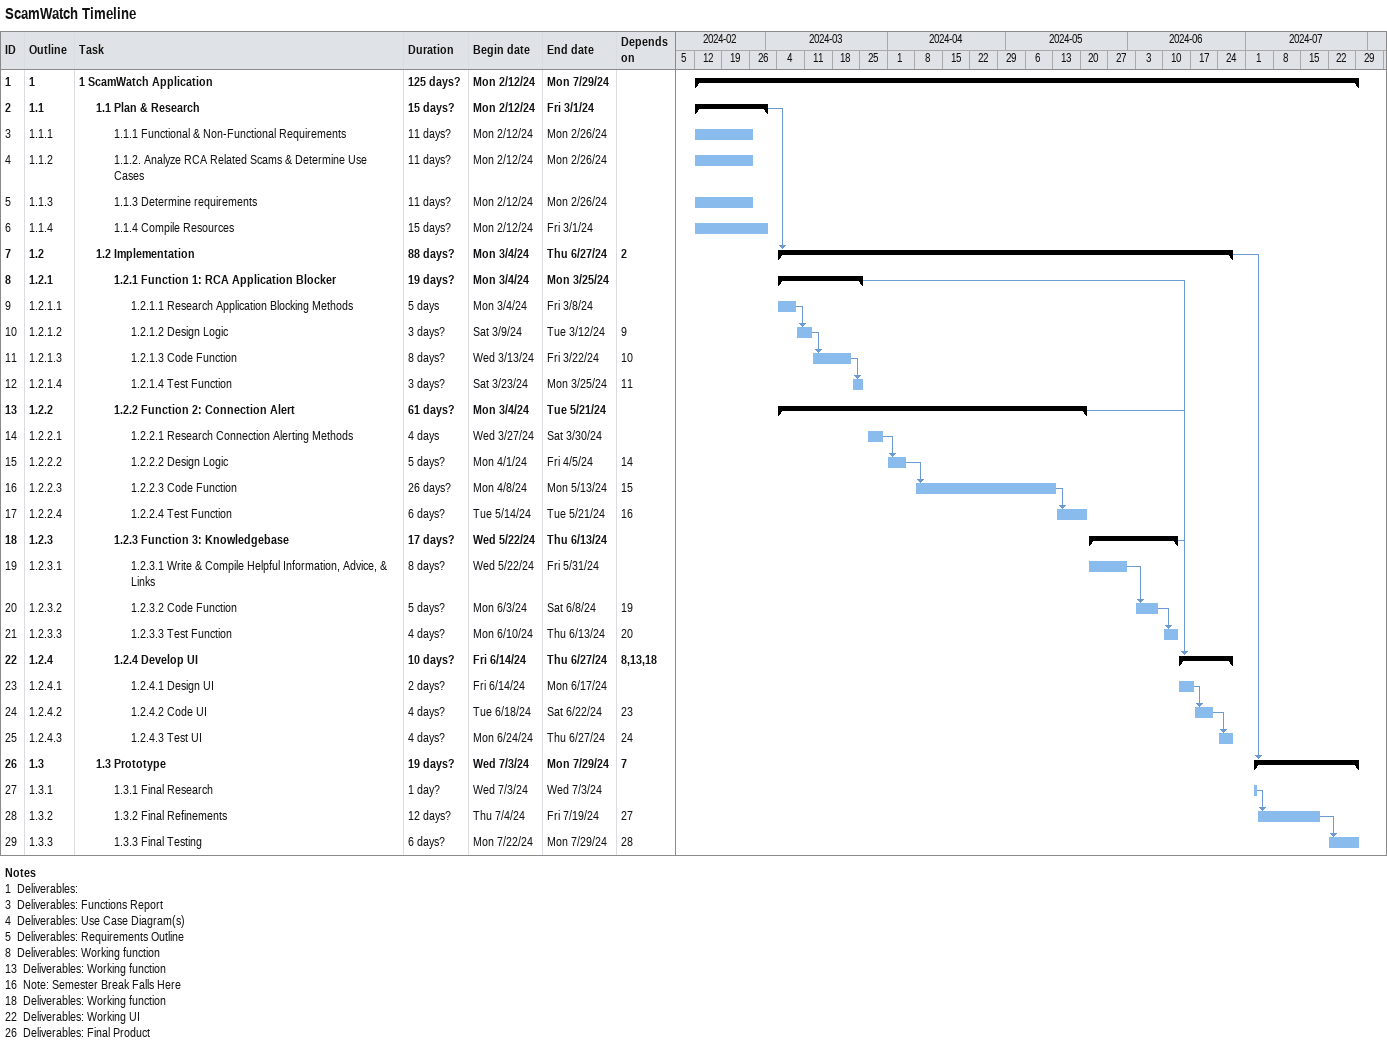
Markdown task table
ScamWatch Timeline

| ID | WBS | Task | Duration | Start | Finish | Predecessors |
|---|---|---|---|---|---|---|
| 1 | 1 | **1 ScamWatch Application** | 125d? | 2024-02-12 | 2024-07-29 |  |
| 2 | 1.1 | **1.1 Plan & Research** | 15d? | 2024-02-12 | 2024-03-01 |  |
| 3 | 1.1.1 | 1.1.1 Functional & Non-Functional Requirements | 11d? | 2024-02-12 | 2024-02-26 |  |
| 4 | 1.1.2 | 1.1.2. Analyze RCA Related Scams & Determine Use Cases | 11d? | 2024-02-12 | 2024-02-26 |  |
| 5 | 1.1.3 | 1.1.3 Determine requirements | 11d? | 2024-02-12 | 2024-02-26 |  |
| 6 | 1.1.4 | 1.1.4 Compile Resources | 15d? | 2024-02-12 | 2024-03-01 |  |
| 7 | 1.2 | **1.2 Implementation** | 88d? | 2024-03-04 | 2024-06-27 | 2 |
| 8 | 1.2.1 | **1.2.1 Function 1: RCA Application Blocker** | 19d? | 2024-03-04 | 2024-03-25 |  |
| 9 | 1.2.1.1 | 1.2.1.1 Research Application Blocking Methods | 5d | 2024-03-04 | 2024-03-08 |  |
| 10 | 1.2.1.2 | 1.2.1.2 Design Logic | 3d? | 2024-03-09 | 2024-03-12 | 9 |
| 11 | 1.2.1.3 | 1.2.1.3 Code Function | 8d? | 2024-03-13 | 2024-03-22 | 10 |
| 12 | 1.2.1.4 | 1.2.1.4 Test Function | 3d? | 2024-03-23 | 2024-03-25 | 11 |
| 13 | 1.2.2 | **1.2.2 Function 2: Connection Alert** | 61d? | 2024-03-04 | 2024-05-21 |  |
| 14 | 1.2.2.1 | 1.2.2.1 Research Connection Alerting Methods | 4d | 2024-03-27 | 2024-03-30 |  |
| 15 | 1.2.2.2 | 1.2.2.2 Design Logic | 5d? | 2024-04-01 | 2024-04-05 | 14 |
| 16 | 1.2.2.3 | 1.2.2.3 Code Function | 26d? | 2024-04-08 | 2024-05-13 | 15 |
| 17 | 1.2.2.4 | 1.2.2.4 Test Function | 6d? | 2024-05-14 | 2024-05-21 | 16 |
| 18 | 1.2.3 | **1.2.3 Function 3: Knowledgebase** | 17d? | 2024-05-22 | 2024-06-13 |  |
| 19 | 1.2.3.1 | 1.2.3.1 Write & Compile Helpful Information, Advice, & Links | 8d? | 2024-05-22 | 2024-05-31 |  |
| 20 | 1.2.3.2 | 1.2.3.2 Code Function | 5d? | 2024-06-03 | 2024-06-08 | 19 |
| 21 | 1.2.3.3 | 1.2.3.3 Test Function | 4d? | 2024-06-10 | 2024-06-13 | 20 |
| 22 | 1.2.4 | **1.2.4 Develop UI** | 10d? | 2024-06-14 | 2024-06-27 | 8, 13, 18 |
| 23 | 1.2.4.1 | 1.2.4.1 Design UI | 2d? | 2024-06-14 | 2024-06-17 |  |
| 24 | 1.2.4.2 | 1.2.4.2 Code UI | 4d? | 2024-06-18 | 2024-06-22 | 23 |
| 25 | 1.2.4.3 | 1.2.4.3 Test UI | 4d? | 2024-06-24 | 2024-06-27 | 24 |
| 26 | 1.3 | **1.3 Prototype** | 19d? | 2024-07-03 | 2024-07-29 | 7 |
| 27 | 1.3.1 | 1.3.1 Final Research | 1d? | 2024-07-03 | 2024-07-03 |  |
| 28 | 1.3.2 | 1.3.2 Final Refinements | 12d? | 2024-07-04 | 2024-07-19 | 27 |
| 29 | 1.3.3 | 1.3.3 Final Testing | 6d? | 2024-07-22 | 2024-07-29 | 28 |

Notes
- 1: Deliverables:
- 3: Deliverables: Functions Report
- 4: Deliverables: Use Case Diagram(s)
- 5: Deliverables: Requirements Outline
- 8: Deliverables: Working function
- 13: Deliverables: Working function
- 16: Note: Semester Break Falls Here
- 18: Deliverables: Working function
- 22: Deliverables: Working UI
- 26: Deliverables: Final Product
